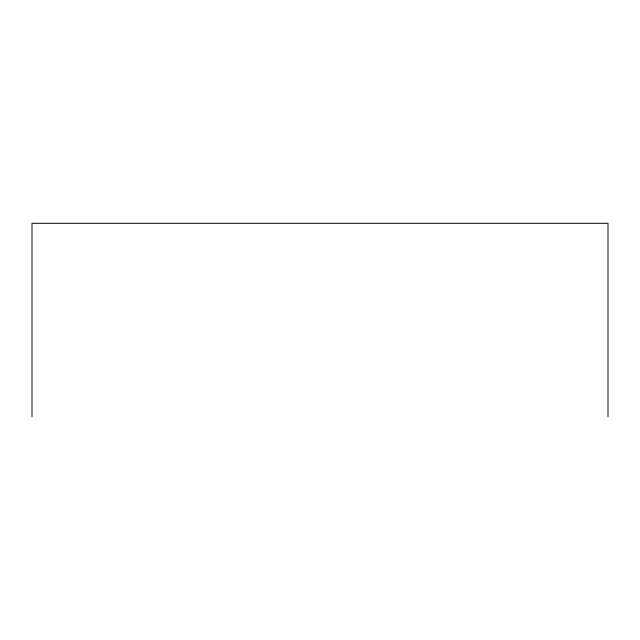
<?xml version="1.0" encoding="UTF-8"?>
<svg xmlns="http://www.w3.org/2000/svg" width="640" height="640" viewBox="0 0 640 640"><rect width="100%" height="100%" fill="white"/><g stroke="black" fill="none" stroke-linecap="round" stroke-linejoin="round"><path stroke-width="0.96" d="M608 416.688L608 223.312L32 223.312L32 416.688"/></g></svg>
